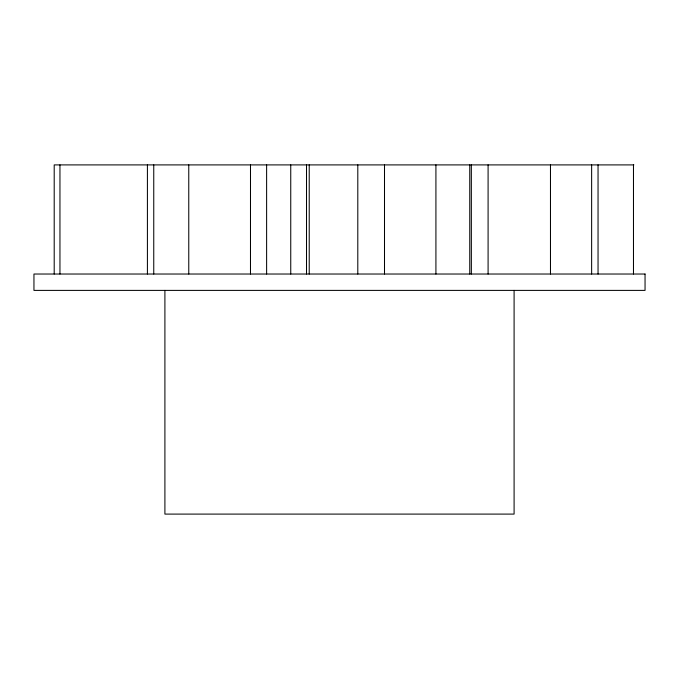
<?xml version="1.0" encoding="UTF-8"?>
<svg xmlns="http://www.w3.org/2000/svg" width="679" height="679" viewBox="0 0 679 679"><rect width="100%" height="100%" fill="white"/><g stroke="black" fill="none" stroke-linecap="round" stroke-linejoin="round"><path stroke-width="1.02" d="M54.201 274.027L54.201 164.904L633.88 164.904M250.483 274.027L250.5 164.904M357.799 274.027L357.808 164.904M633.473 164.904L633.473 274.027M598.046 164.904L598.046 274.027M591.638 164.904L591.638 274.027M550.474 164.904L550.474 274.027M514.096 290.391L514.096 514.096L164.904 514.096L164.904 290.391M488.091 164.904L488.091 274.027M471.336 164.904L471.353 274.027M469.758 164.904L469.758 274.027M435.918 164.904L435.918 274.027M384.501 164.904L384.501 274.027M309.225 164.904L309.225 274.027M306.518 164.904L306.518 274.027M290.748 164.904L290.748 274.027M266.618 164.904L266.618 274.027M188.762 164.904L188.77 274.027M153.751 164.904L153.751 274.027M147.411 164.904L147.411 274.027M59.956 164.904L59.956 274.027M645.05 274.027L33.95 274.027L33.95 290.391L645.05 290.391L645.05 274.027"/></g></svg>
